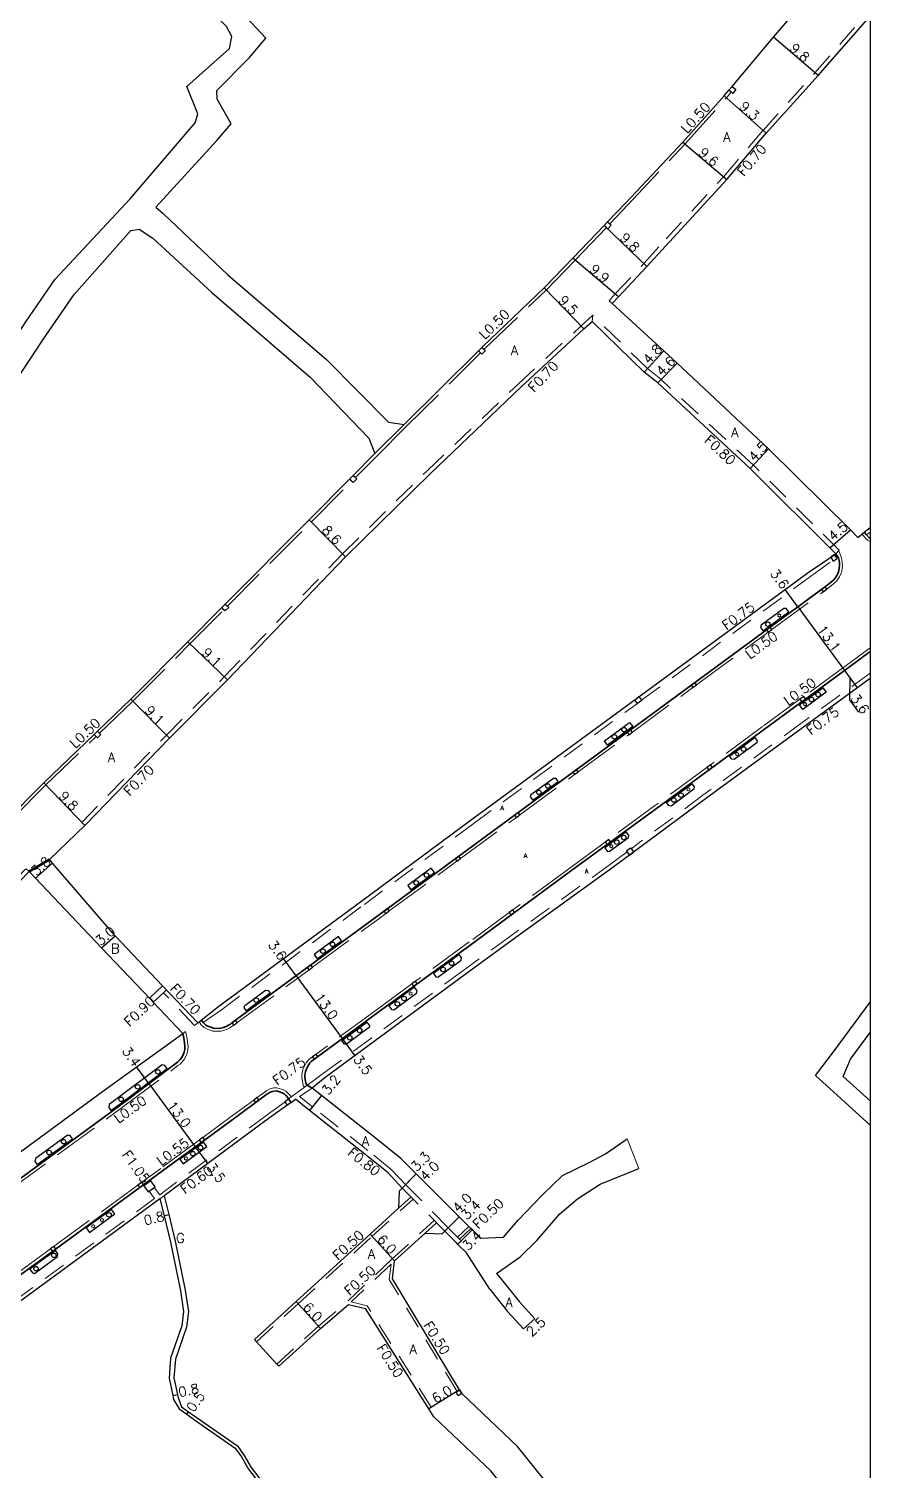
# Model space of a CAD drawing. Header units: metres. Extents: x -9600 to -8800, y -112200 to -111600.
# Drawn here: x -8939.5 to -8800, y -111975.7 to -111736.5 of the extents above; entities that cross this region are included whole.
import ezdxf

# ---------------------------------------------------------------- set-up
doc = ezdxf.new("R2010")
doc.units = ezdxf.units.M
doc.header["$LTSCALE"] = 2.5
doc.linetypes.add('22320', pattern=[2.5, 1.5, -1])
doc.linetypes.add('22330', pattern=[4, 3, -1])
doc.layers.get('0').update_dxf_attribs({"color": 150, "lineweight": 50})
for name, color, linetype, lineweight in [('2101000', 177, 'Continuous', 30), ('2101001', 1, 'Continuous', 30), ('2102000', 191, 'Continuous', 30), ('2102001', 191, 'Continuous', 9), ('2213000', 6, 'Continuous', 9), ('2232000', 4, '22320', 9), ('2233000', 62, '22330', 9), ('2239000', 3, 'Continuous', 15), ('9107000', 111, 'Continuous', 35), ('9201100', 215, 'Continuous', 30), ('9202200', 155, 'Continuous', 60), ('9203500', 155, 'Continuous', 30)]:
    doc.layers.add(name, color=color, linetype=linetype, lineweight=lineweight)
for name, color, linetype in [('2235000', 7, 'Continuous'), ('2236100', 96, 'Continuous'), ('2238000', 11, 'Continuous'), ('9201500', 222, 'Continuous'), ('9201600', 215, 'Continuous'), ('9202100', 82, 'Continuous'), ('999', 7, 'Continuous')]:
    doc.layers.add(name, color=color, linetype=linetype)
doc.styles.add('Dm_Anotation', font='txt.shx', dxfattribs={"bigfont": 'pscdm.shx'})

# ---------------------------------------------------------------- blocks, each defined once
blk = doc.blocks.new('223900')
blk.add_lwpolyline([(-0.22, -0.37), (-0.44, -0.3), (-0.47, -0.27), (-0.48, -0.24), (-0.44, 0.01), (-0.48, 0.23), (-0.47, 0.27), (-0.45, 0.29), (-0.21, 0.38), (-0.04, 0.53), (0, 0.54), (0.03, 0.53), (0.22, 0.37), (0.44, 0.3), (0.47, 0.27), (0.48, 0.24), (0.44, -0.01), (0.48, -0.23), (0.47, -0.27), (0.45, -0.29), (0.21, -0.38), (0.04, -0.53), (0, -0.54), (-0.03, -0.53)], close=True)
blk = doc.blocks.new('223800')
at = {"color": 0, "linetype": 'Continuous'}
blk.add_circle((0, 0), 0.75, dxfattribs=at)

msp = doc.modelspace()

# ---------------------------------------------------------------- linework, layer by layer
at = {"layer": '2101000'}
for points in [[(-8877.29, -111802.16), (-8864.96, -111789.93), (-8864.39, -111789.37), (-8864.24, -111789.22), (-8854.09, -111779.5), (-8849.3, -111774.55), (-8844.09, -111769.12), (-8843.54, -111768.54), (-8840.53, -111765.38), (-8831.09, -111755.29), (-8824.19, -111747.62), (-8823.42, -111746.7), (-8822.91, -111746.09), (-8816.05, -111737.87), (-8804.05, -111723.84), (-8803.53, -111723.23), (-8802.6, -111722.06), (-8800, -111718.77)], [(-8842.79, -111782.09), (-8841.76, -111780.96), (-8837.05, -111775.94), (-8833.29, -111771.85), (-8823.76, -111761.49), (-8817.24, -111753.81), (-8808.64, -111744.27), (-8800, -111734.41)], [(-8802.02, -111820.91), (-8803.25, -111819.68), (-8816.84, -111806.21), (-8832.02, -111791.99), (-8834.23, -111789.96), (-8842.79, -111782.09)], [(-8930.26, -111868.7), (-8916.22, -111854.22), (-8906.61, -111844.53), (-8886.99, -111824.12), (-8872.94, -111810.28), (-8857.92, -111795.99), (-8847.47, -111786.31), (-8846.1, -111785.05)], [(-8805.68, -111823.61), (-8819.9, -111809.5), (-8835.24, -111795.28), (-8837.48, -111793.49), (-8846.1, -111785.05)], [(-8937.06, -111861.64), (-8928.71, -111853.61), (-8928.14, -111853.06), (-8922.61, -111847.74), (-8913.19, -111838.24), (-8907.52, -111832.56), (-8906.96, -111831.99), (-8893.03, -111818), (-8886.29, -111811.2), (-8885.73, -111810.64), (-8882.13, -111807)], [(-8802.02, -111820.91), (-8800.97, -111820.02), (-8800, -111819.24)], [(-8911.52, -111901.45), (-8908.03, -111898.69), (-8884.31, -111881.22), (-8866.33, -111867.89), (-8810.13, -111826.63), (-8805.68, -111823.61)], [(-8800, -111844.32), (-8810.82, -111852.22), (-8827.3, -111864.29), (-8842.65, -111875.72), (-8859.39, -111887.77), (-8867.15, -111893.44), (-8890.21, -111910.44), (-8891.85, -111911.72), (-8892.52, -111912.31)], [(-8937.06, -111861.64), (-8943.58, -111868.22)], [(-8930.26, -111868.7), (-8936.1, -111874.38)], [(-8911.52, -111901.45), (-8917.34, -111895.33), (-8925.22, -111887.04), (-8935.6, -111874.95), (-8936.1, -111874.38)], [(-8939.49, -111876.37), (-8939.57, -111876.46), (-8948.95, -111886.15), (-8958.77, -111895.44), (-8966.37, -111902.62), (-8988.76, -111924.06), (-9007.57, -111942.18), (-9013.16, -111947.13), (-9033.68, -111966.1), (-9055.86, -111985.7), (-9057.6, -111987.29)], [(-8913.97, -111903.23), (-8918.89, -111898.05), (-8919.51, -111897.4), (-8927.48, -111889.01), (-8938.44, -111877.48), (-8939.49, -111876.37)], [(-9046.51, -112000.47), (-9042.16, -111997.19), (-9032.16, -111989.85), (-8993.37, -111961.43), (-8927.34, -111912.89), (-8913.97, -111903.23)], [(-8864.55, -111937.23), (-8865.91, -111935.89), (-8866.2, -111935.6), (-8866.55, -111935.25), (-8877.82, -111924.01), (-8881.82, -111920.77), (-8891.01, -111913.51), (-8892.52, -111912.31)], [(-8896.01, -111914.67), (-8899.61, -111917.25), (-8917.1, -111930.2)], [(-8896.01, -111914.67), (-8895.33, -111914.17)], [(-8877.6, -111928.89), (-8879.96, -111926.39), (-8883.82, -111923.27), (-8892.99, -111916.02), (-8895.33, -111914.17)], [(-8917.8, -111930.71), (-8949.86, -111954.22), (-8966.52, -111966.42), (-8977, -111974.15)], [(-8917.8, -111930.71), (-8917.11, -111933.5), (-8916.04, -111937.9), (-8914.39, -111945.97), (-8913.87, -111949.39), (-8914.18, -111951.78), (-8916.02, -111957.14), (-8916.27, -111960.46), (-8915.67, -111963.31), (-8915.53, -111963.97), (-8914.62, -111965.53), (-8913.35, -111966.43), (-8912.07, -111967.35), (-8905.3, -111972.06), (-8904.26, -111973.53), (-8903.1, -111975.57), (-8899.23, -111980.59)], [(-8917.1, -111930.2), (-8916.34, -111933.31), (-8915.26, -111937.72), (-8913.6, -111945.83), (-8913.06, -111949.37), (-8913.39, -111951.97), (-8915.23, -111957.3), (-8915.46, -111960.4), (-8914.88, -111963.14), (-8914.77, -111963.68), (-8914.22, -111965.19), (-8913.06, -111966.02)], [(-8878.09, -111929.39), (-8878.22, -111932.25)], [(-8877.6, -111928.89), (-8878.09, -111929.39)], [(-8895.21, -111947.74), (-8882.91, -111936.53), (-8878.22, -111932.25)], [(-8878.87, -111940.97), (-8873.82, -111936.36)], [(-8873.82, -111936.36), (-8870.98, -111936.48)], [(-8863.1, -111945.65), (-8866.94, -111939.65), (-8868.31, -111938.3), (-8868.6, -111938.01), (-8868.95, -111937.66), (-8870.56, -111936.05), (-8870.98, -111936.48)], [(-8867.72, -111963.01), (-8868.08, -111962.41), (-8879.23, -111943.94), (-8878.87, -111940.97)], [(-8861.95, -111943.05), (-8861.14, -111944.1), (-8858.22, -111947.75), (-8855.63, -111950.61)], [(-8863.1, -111945.65), (-8860.12, -111949.38), (-8857.49, -111952.28)], [(-8891.16, -111952.18), (-8886.54, -111948.24)], [(-8886.54, -111948.24), (-8883.71, -111948.9)], [(-8873.22, -111965.51), (-8883.71, -111948.9)], [(-8913.06, -111966.02), (-8911.78, -111966.94), (-8904.95, -111971.7), (-8903.84, -111973.26), (-8902.68, -111975.29), (-8898.85, -111980.27)]]:
    msp.add_lwpolyline(points, dxfattribs=at)
at = {"layer": '2101001', "flags": 128}
msp.add_lwpolyline([(-8891.16, -111952.18), (-8895.21, -111947.74)], dxfattribs=at)
at = {"layer": '2101001'}
msp.add_lwpolyline([(-8855.63, -111950.61), (-8857.49, -111952.28)], dxfattribs=at)
at = {"layer": '2102000'}
for points in [[(-8918.49, -111766.12), (-8908.34, -111755.01), (-8905.96, -111752.26), (-8908.27, -111748.18), (-8908.35, -111746.75), (-8902.91, -111741.24), (-8900.22, -111738.06), (-8903.36, -111734.69), (-8907.25, -111730.85), (-8909.87, -111727.1), (-8920.65, -111715.84), (-8920.54, -111712.96)], [(-8922.73, -111764.7), (-8911.93, -111752.09), (-8911.52, -111750.62), (-8913.33, -111746.09), (-8906.27, -111739.78), (-8905.87, -111737.8), (-8906.73, -111736.1), (-8923.87, -111718.94), (-8925.4, -111717.63)], [(-8976.9, -111826.36), (-8975.1, -111826.27), (-8959.76, -111809.76), (-8949.82, -111798.43), (-8944.45, -111791.86), (-8940.03, -111785.15), (-8935.15, -111778.07), (-8922.73, -111764.7)], [(-8918.49, -111766.12), (-8917.21, -111767.19), (-8906.51, -111777.31), (-8890.14, -111791.39), (-8879.88, -111801.78), (-8877.29, -111802.16)], [(-8973.43, -111831.84), (-8972.49, -111829.55), (-8956.78, -111812.43), (-8946.77, -111801.01), (-8941.23, -111794.24), (-8936.72, -111787.4), (-8932.02, -111780.58), (-8922.6, -111769.97), (-8921.23, -111769.78), (-8918.97, -111771.27), (-8909.19, -111780.29), (-8892.86, -111794.32), (-8883.12, -111804.46), (-8882.13, -111807)], [(-8809.08, -111910.22), (-8805.89, -111906.04), (-8800, -111898.05)], [(-8804.45, -111910.37), (-8803.26, -111907.53), (-8800, -111903.1)], [(-8800, -111918.48), (-8809.08, -111910.22)], [(-8800, -111914.43), (-8804.45, -111910.37)], [(-8864.55, -111937.23), (-8860.81, -111937.05), (-8858.4, -111934.23), (-8854.46, -111930.14), (-8851.03, -111926.79), (-8846.61, -111924.63), (-8843.9, -111923.23), (-8840.28, -111920.74)], [(-8861.95, -111943.05), (-8858.06, -111940.31), (-8855.29, -111937.62), (-8851.45, -111933.19), (-8848.54, -111930.7), (-8844.75, -111928.26), (-8838.34, -111925.67)], [(-8902.11, -111954.04), (-8895.21, -111947.74)], [(-8898.07, -111958.47), (-8891.16, -111952.18)], [(-8848.78, -111983.91), (-8858.5, -111971.78), (-8867.72, -111963.01)], [(-8872.35, -111966.88), (-8873.22, -111965.51)], [(-8853.46, -111987.67), (-8862.92, -111975.85), (-8872.35, -111966.88)]]:
    msp.add_lwpolyline(points, dxfattribs=at)
at = {"layer": '2102001'}
for points in [[(-8840.28, -111920.74), (-8838.34, -111925.67)], [(-8902.11, -111954.04), (-8901.78, -111954.41), (-8898.41, -111958.1), (-8898.07, -111958.47)]]:
    msp.add_lwpolyline(points, dxfattribs=at)
at = {"layer": '2213000'}
for points in [[(-8800.59, -111820.5), (-8800.14, -111820.98), (-8800, -111821.05)], [(-8910.61, -111901.44), (-8910.15, -111901.86), (-8909.82, -111902.03), (-8909.36, -111902.22), (-8908.93, -111902.35), (-8908.3, -111902.4), (-8907.71, -111902.35), (-8907.26, -111902.23), (-8906.82, -111902.06), (-8906.44, -111901.88), (-8906.11, -111901.67), (-8905.88, -111901.5), (-8881.8, -111883.81), (-8807.43, -111829.06), (-8806.68, -111828.49), (-8806.34, -111828.22), (-8805.99, -111827.88), (-8805.68, -111827.52), (-8805.5, -111827.24), (-8805.31, -111826.81), (-8805.18, -111826.39), (-8805.12, -111825.99), (-8805.08, -111825.55), (-8805.1, -111825.09), (-8805.16, -111824.72), (-8805.25, -111824.31), (-8805.34, -111824.11)], [(-8800, -111839.84), (-8803.66, -111842.55), (-8817.54, -111852.71), (-8835.45, -111865.88), (-8849.68, -111876.32), (-8866.18, -111888.45), (-8881.64, -111899.76), (-8892.69, -111907.87), (-8892.92, -111908.13), (-8893.12, -111908.4), (-8893.27, -111908.66), (-8893.43, -111908.98), (-8893.55, -111909.26), (-8893.65, -111909.57), (-8893.71, -111909.88), (-8893.74, -111910.23), (-8893.75, -111910.53), (-8893.71, -111910.86), (-8893.66, -111911.13), (-8893.58, -111911.49), (-8893.35, -111911.83)], [(-9030.74, -111993.17), (-8991.5, -111964.4), (-8924.29, -111915.06), (-8915.11, -111908.17), (-8914.8, -111907.93), (-8914.47, -111907.61), (-8914.19, -111907.27), (-8913.94, -111906.76), (-8913.79, -111906.34), (-8913.67, -111905.89), (-8913.65, -111905.36), (-8913.72, -111904.83), (-8913.78, -111904.35), (-8913.9, -111903.73), (-8913.97, -111903.23)], [(-8896.44, -111914.07), (-8896.77, -111913.67), (-8896.98, -111913.48), (-8897.19, -111913.27), (-8897.53, -111913.09), (-8897.82, -111912.97), (-8898.13, -111912.86), (-8898.48, -111912.78), (-8898.82, -111912.79), (-8899.17, -111912.86), (-8899.47, -111912.97), (-8899.76, -111913.15), (-8900.27, -111913.5), (-8905.89, -111917.63), (-8917.35, -111926.05), (-8934.33, -111938.47), (-8944.16, -111945.7), (-8952.28, -111951.66), (-8961.19, -111958.19), (-8975.51, -111968.76), (-8990.59, -111979.84)]]:
    msp.add_lwpolyline(points, dxfattribs=at)
at = {"layer": '2232000'}
for points in [[(-8843.31, -111781.62), (-8842.28, -111780.49), (-8837.56, -111775.46), (-8833.81, -111771.38), (-8824.29, -111761.02), (-8817.77, -111753.35), (-8809.16, -111743.81), (-8800, -111733.35)], [(-8842.79, -111782.09), (-8843.31, -111781.62)], [(-8930.26, -111868.7), (-8930.76, -111868.21), (-8916.72, -111853.73), (-8907.11, -111844.04), (-8887.49, -111823.63), (-8873.43, -111809.78), (-8858.4, -111795.48), (-8847.94, -111785.8), (-8846.01, -111784.01)], [(-8846.1, -111785.05), (-8846.01, -111784.01)], [(-8805.12, -111823.04), (-8819.35, -111808.93), (-8834.72, -111794.67), (-8836.95, -111792.89), (-8846.01, -111784.01)], [(-8800.59, -111820.5), (-8800, -111820.03)], [(-8805.12, -111823.04), (-8805.68, -111823.61)], [(-8837.9, -111847.94), (-8809.69, -111827.23), (-8806.19, -111824.72)], [(-8805.55, -111824.26), (-8805.34, -111824.11)], [(-8800, -111843.42), (-8811.25, -111851.64), (-8827.73, -111863.71), (-8839.65, -111872.58)], [(-8910.94, -111900.99), (-8910.61, -111901.44), (-8907.6, -111899.29), (-8883.87, -111881.82), (-8865.89, -111868.48), (-8838.6, -111848.45)], [(-8840.31, -111873.08), (-8843.08, -111875.14), (-8859.81, -111887.18), (-8867.58, -111892.85), (-8890.64, -111909.85), (-8892.43, -111911.13), (-8893.35, -111911.83), (-8893.8, -111912.16), (-8895.84, -111913.67), (-8896.44, -111914.07)], [(-8939.49, -111876.37), (-8939.99, -111875.89), (-8940.07, -111875.97), (-8949.44, -111885.65), (-8959.25, -111894.93), (-8966.85, -111902.11), (-8989.24, -111923.55), (-9008.05, -111941.67), (-9013.63, -111946.62), (-9034.15, -111965.58), (-9056.33, -111985.18), (-9058.08, -111986.78)], [(-8919.51, -111897.4), (-8917.34, -111895.33)], [(-8918.89, -111898.05), (-8917.22, -111896.47), (-8916.72, -111895.99)], [(-8911.52, -111901.45), (-8912.03, -111901.93), (-8917.22, -111896.47)], [(-8894.65, -111913.69), (-8892.52, -111912.31)], [(-8877, -111928.35), (-8879.42, -111925.8), (-8883.32, -111922.65), (-8892.49, -111915.4), (-8894.65, -111913.69)], [(-8897.03, -111914.61), (-8899.99, -111916.73), (-8917.81, -111930), (-8918.75, -111928.79)], [(-8919.57, -111929.4), (-8918.67, -111930.63), (-8950.24, -111953.7), (-8966.9, -111965.9), (-8981.62, -111976.76), (-8991.21, -111983.9), (-9005.79, -111994.51), (-9017.78, -112003.28)], [(-8917.8, -111930.71), (-8917.1, -111930.2)], [(-8878.22, -111932.25), (-8876.15, -111930.36)], [(-8901.78, -111954.41), (-8894.87, -111948.11), (-8882.58, -111936.9), (-8875.8, -111930.72)], [(-8879.34, -111940.72), (-8872.29, -111934.29)], [(-8873.82, -111936.36), (-8871.94, -111934.65)], [(-8867.8, -111937.68), (-8868.03, -111937.44), (-8868.39, -111937.09), (-8869.99, -111935.49)], [(-8868.43, -111937.04), (-8866.55, -111935.25)], [(-8867.8, -111937.68), (-8868.38, -111938.23)], [(-8868.08, -111937.4), (-8866.2, -111935.6)], [(-8879.34, -111940.72), (-8886.88, -111947.88)], [(-8879.44, -111941.51), (-8886.07, -111947.8)], [(-8868.51, -111962.67), (-8879.75, -111944.05), (-8879.44, -111941.51)], [(-8898.41, -111958.1), (-8891.49, -111951.8), (-8886.88, -111947.88)], [(-8886.07, -111947.8), (-8883.42, -111948.44)], [(-8872.79, -111965.25), (-8883.42, -111948.44)], [(-8901.78, -111954.41), (-8902.11, -111954.04)], [(-8898.41, -111958.1), (-8898.07, -111958.47)], [(-8872.79, -111965.25), (-8873.22, -111965.51)]]:
    msp.add_lwpolyline(points, dxfattribs=at)
at = {"layer": '2232000', "flags": 128}
for points in [[(-8877.6, -111928.89), (-8870.56, -111936.05)], [(-8877, -111928.35), (-8869.99, -111935.49)]]:
    msp.add_lwpolyline(points, dxfattribs=at)
at = {"layer": '2233000'}
for points in [[(-8843.17, -111768.88), (-8840.17, -111765.73), (-8830.73, -111755.63), (-8823.81, -111747.95), (-8823.03, -111747.02)], [(-8864.04, -111789.73), (-8863.9, -111789.58), (-8853.74, -111779.86), (-8848.94, -111774.9), (-8843.73, -111769.46)], [(-8876.94, -111802.52), (-8864.61, -111790.29)], [(-8877.29, -111802.16), (-8882.13, -111807)], [(-8876.94, -111802.52), (-8881.77, -111807.36)], [(-8885.37, -111810.99), (-8881.77, -111807.36)], [(-8906.61, -111832.34), (-8892.67, -111818.35), (-8885.94, -111811.56)], [(-8801.4, -111820.38), (-8800.43, -111821.39), (-8800, -111821.6)], [(-8807.19, -111829.48), (-8806.39, -111828.87), (-8806.02, -111828.58), (-8805.63, -111828.22), (-8805.29, -111827.8), (-8805.08, -111827.47), (-8804.85, -111826.98), (-8804.71, -111826.49), (-8804.64, -111826.05), (-8804.6, -111825.55), (-8804.62, -111825.05), (-8804.68, -111824.62), (-8804.79, -111824.17), (-8805.2, -111823.13)], [(-8816.31, -111836.2), (-8807.78, -111829.92)], [(-8927.79, -111853.42), (-8922.26, -111848.1), (-8912.83, -111838.59), (-8907.17, -111832.91)], [(-8828.8, -111845.39), (-8816.9, -111836.63)], [(-8800, -111839.22), (-8803.96, -111842.15), (-8811.02, -111847.32)], [(-8839.43, -111853.22), (-8829.39, -111845.83)], [(-8811.65, -111847.78), (-8817.84, -111852.31), (-8826.46, -111858.65)], [(-8936.71, -111862), (-8928.37, -111853.97)], [(-8848.42, -111859.83), (-8840.02, -111853.65)], [(-8858.09, -111866.96), (-8849.01, -111860.27)], [(-8827.06, -111859.08), (-8835.74, -111865.47), (-8843.33, -111871.04)], [(-8936.71, -111862), (-8943.24, -111868.58)], [(-8867.95, -111874.22), (-8858.67, -111867.38)], [(-8843.93, -111871.49), (-8849.97, -111875.92), (-8859.26, -111882.74)], [(-8879.76, -111882.9), (-8868.54, -111874.65)], [(-8892.48, -111892.25), (-8881.51, -111884.2), (-8880.34, -111883.34)], [(-8859.85, -111883.18), (-8866.48, -111888.05), (-8875.4, -111894.58)], [(-8904.97, -111901.43), (-8893.06, -111892.68)], [(-8876, -111895.01), (-8881.94, -111899.36), (-8891.9, -111906.67)], [(-8911.31, -111901.28), (-8910.93, -111901.8), (-8910.43, -111902.26), (-8910.03, -111902.47), (-8909.52, -111902.68), (-8909.02, -111902.83), (-8908.3, -111902.88), (-8907.63, -111902.83), (-8907.11, -111902.69), (-8906.63, -111902.51), (-8906.21, -111902.31), (-8905.84, -111902.07), (-8905.56, -111901.87)], [(-9030.44, -111993.59), (-8991.19, -111964.82), (-8923.98, -111915.48), (-8914.8, -111908.58), (-8914.46, -111908.33), (-8914.08, -111907.97), (-8913.75, -111907.55), (-8913.46, -111906.96), (-8913.29, -111906.49), (-8913.15, -111905.96), (-8913.13, -111905.34), (-8913.21, -111904.72), (-8913.28, -111904.2), (-8913.41, -111903.54), (-8913.55, -111902.9), (-8913.97, -111903.23)], [(-8892.51, -111907.12), (-8893.03, -111907.5), (-8893.31, -111907.82), (-8893.53, -111908.12), (-8893.71, -111908.42), (-8893.89, -111908.77), (-8894.02, -111909.09), (-8894.13, -111909.45), (-8894.21, -111909.81), (-8894.25, -111910.2), (-8894.25, -111910.55), (-8894.2, -111910.93), (-8894.15, -111911.23), (-8894.11, -111911.49), (-8894.03, -111911.81), (-8893.8, -111912.16)], [(-8895.99, -111913.77), (-8896.44, -111913.27), (-8896.69, -111913.04), (-8896.93, -111912.81), (-8897.3, -111912.62), (-8897.64, -111912.47), (-8897.99, -111912.36), (-8898.42, -111912.25), (-8898.88, -111912.26), (-8899.32, -111912.36), (-8899.69, -111912.49), (-8900.05, -111912.71), (-8900.57, -111913.07), (-8901.69, -111913.89)], [(-8902.23, -111914.29), (-8906.2, -111917.2), (-8910.66, -111920.48)], [(-8911.27, -111920.93), (-8917.66, -111925.63), (-8920.8, -111927.92)], [(-8921.45, -111928.4), (-8934.64, -111938.04), (-8935.36, -111938.57)], [(-8935.92, -111938.99), (-8945.27, -111945.86)]]:
    msp.add_lwpolyline(points, dxfattribs=at)
at = {"layer": '2235000'}
for points in [[(-8822.8, -111747.21), (-8823.03, -111747.02), (-8823.42, -111746.7), (-8822.91, -111746.09), (-8822.29, -111746.6)], [(-8844.09, -111769.12), (-8843.54, -111768.54), (-8843.17, -111768.88), (-8842.96, -111769.09), (-8843.51, -111769.67), (-8843.73, -111769.46)], [(-8864.96, -111789.93), (-8864.39, -111789.37), (-8864.04, -111789.73), (-8863.83, -111789.94), (-8864.4, -111790.5), (-8864.61, -111790.29)], [(-8886.29, -111811.2), (-8885.73, -111810.64), (-8885.37, -111810.99), (-8885.16, -111811.2), (-8885.72, -111811.77), (-8885.94, -111811.56)], [(-8806.54, -111824.19), (-8806.11, -111824.85), (-8805.45, -111824.4), (-8805.89, -111823.75)], [(-8808.06, -111829.53), (-8807.78, -111829.92), (-8807.19, -111829.48), (-8807.48, -111829.09)], [(-8907.52, -111832.56), (-8906.96, -111831.99), (-8906.61, -111832.34), (-8906.39, -111832.55), (-8906.96, -111833.12), (-8907.17, -111832.91)], [(-8817.19, -111836.24), (-8816.9, -111836.63), (-8816.31, -111836.2), (-8816.6, -111835.81)], [(-8829.68, -111845.44), (-8829.39, -111845.83), (-8828.8, -111845.39), (-8829.09, -111845)], [(-8838.34, -111847.34), (-8837.87, -111847.99), (-8838.56, -111848.5), (-8839.03, -111847.85)], [(-8810.72, -111847.72), (-8811.02, -111847.32), (-8811.65, -111847.78), (-8811.35, -111848.18)], [(-8928.71, -111853.61), (-8928.14, -111853.06), (-8927.79, -111853.42), (-8927.58, -111853.63), (-8928.16, -111854.19), (-8928.37, -111853.97)], [(-8840.3, -111853.26), (-8840.02, -111853.65), (-8839.43, -111853.22), (-8839.72, -111852.83)], [(-8826.16, -111859.05), (-8826.46, -111858.65), (-8827.06, -111859.08), (-8826.76, -111859.49)], [(-8849.29, -111859.88), (-8849.01, -111860.27), (-8848.42, -111859.83), (-8848.71, -111859.45)], [(-8858.97, -111867), (-8858.68, -111867.39), (-8858.09, -111866.96), (-8858.38, -111866.57)], [(-8843.04, -111871.45), (-8843.33, -111871.04), (-8843.93, -111871.49), (-8843.64, -111871.89)], [(-8839.76, -111872.43), (-8839.22, -111873.17), (-8839.88, -111873.66), (-8840.43, -111872.92)], [(-8868.83, -111874.26), (-8868.54, -111874.65), (-8867.95, -111874.22), (-8868.24, -111873.83)], [(-8880.63, -111882.95), (-8880.34, -111883.34), (-8879.76, -111882.9), (-8880.04, -111882.52)], [(-8858.96, -111883.15), (-8859.26, -111882.74), (-8859.85, -111883.18), (-8859.55, -111883.58)], [(-8893.35, -111892.29), (-8893.06, -111892.68), (-8892.48, -111892.25), (-8892.76, -111891.86)], [(-8875.1, -111894.98), (-8875.4, -111894.58), (-8876, -111895.01), (-8875.7, -111895.42)], [(-8905.84, -111901.48), (-8905.56, -111901.87), (-8904.97, -111901.43), (-8905.26, -111901.04)], [(-8891.6, -111907.07), (-8891.9, -111906.67), (-8892.51, -111907.12), (-8892.21, -111907.53)], [(-8901.38, -111914.31), (-8901.69, -111913.89), (-8902.23, -111914.29), (-8901.92, -111914.71)], [(-8896.44, -111914.07), (-8896.01, -111914.67), (-8896.66, -111915.14), (-8897.09, -111914.53)], [(-8910.35, -111920.9), (-8910.66, -111920.48), (-8911.27, -111920.93), (-8910.96, -111921.35)], [(-8920.49, -111928.35), (-8920.8, -111927.92), (-8921.45, -111928.4), (-8921.15, -111928.83)], [(-8918.59, -111928.68), (-8919.31, -111927.7), (-8920.45, -111928.54), (-8919.74, -111929.52)], [(-8935.04, -111938.99), (-8935.36, -111938.57), (-8935.92, -111938.99), (-8935.61, -111939.41)], [(-8868.32, -111963.37), (-8868.68, -111962.77), (-8868.51, -111962.67), (-8868.08, -111962.41), (-8867.72, -111963.01)]]:
    msp.add_lwpolyline(points, close=True, dxfattribs=at)
at = {"layer": '2236100'}
for points in [[(-8818.16, -111835.84), (-8817.75, -111836.4), (-8813.51, -111833.27), (-8813.91, -111832.72), (-8814.29, -111832.69), (-8818.08, -111835.47)], [(-8807.84, -111845.85), (-8807.29, -111846.61), (-8811.19, -111849.46), (-8811.74, -111848.71)], [(-8839.37, -111852.31), (-8843.55, -111855.39), (-8844.07, -111854.68), (-8839.89, -111851.61)], [(-8819.13, -111854.13), (-8818.73, -111854.67), (-8818.78, -111855.03), (-8822.54, -111857.79), (-8822.92, -111857.74), (-8823.32, -111857.2)], [(-8852.53, -111860.91), (-8856.28, -111863.64), (-8856.36, -111863.96), (-8855.95, -111864.52), (-8851.72, -111861.4), (-8852.07, -111860.93)], [(-8829.19, -111862.3), (-8829.22, -111862.71), (-8832.98, -111865.49), (-8833.38, -111865.4), (-8833.76, -111864.88), (-8829.56, -111861.79)], [(-8844.02, -111872.41), (-8843.59, -111872.98), (-8843.27, -111873.02), (-8840.1, -111870.69), (-8840.04, -111870.38), (-8840.47, -111869.8)], [(-8872.78, -111875.82), (-8876.69, -111878.7), (-8876.17, -111879.41), (-8872.26, -111876.53)], [(-8888.18, -111887.15), (-8892.23, -111890.12), (-8891.71, -111890.83), (-8887.66, -111887.85)], [(-8872.44, -111893.28), (-8872.05, -111893.82), (-8871.69, -111893.88), (-8867.81, -111891.05), (-8867.76, -111890.69), (-8868.16, -111890.14)], [(-8903.8, -111899.01), (-8903.73, -111898.58), (-8900.28, -111896.04), (-8899.83, -111896.11), (-8899.5, -111896.56), (-8903.46, -111899.47)], [(-8879.82, -111898.67), (-8879.38, -111899.28), (-8878.98, -111899.31), (-8875.22, -111896.56), (-8875.13, -111896.17), (-8875.58, -111895.57)], [(-8883.06, -111902.2), (-8886.93, -111905.05), (-8887.19, -111905.01), (-8887.64, -111904.41), (-8883.48, -111901.35), (-8883.02, -111901.97)], [(-8926.22, -111915.04), (-8926.28, -111915.52), (-8925.91, -111916.03), (-8924.4, -111914.92), (-8916.57, -111909.05), (-8916.96, -111908.53), (-8917.4, -111908.45)], [(-8938.42, -111924.01), (-8938.53, -111924.47), (-8938.14, -111925.01), (-8932.3, -111920.72), (-8932.7, -111920.19), (-8933.17, -111920.15)], [(-8914.47, -111924.15), (-8913.92, -111924.9), (-8909.99, -111922.01), (-8910.54, -111921.26)], [(-8930, -111935.52), (-8929.45, -111936.27), (-8925.25, -111933.2), (-8925.8, -111932.45)], [(-8939.34, -111942.37), (-8938.91, -111942.95), (-8938.57, -111943.05), (-8934.79, -111940.24), (-8934.71, -111939.81), (-8935.11, -111939.26)]]:
    msp.add_lwpolyline(points, close=True, dxfattribs=at)
at = {"layer": '9107000'}
for points in [[(-8800.97, -111820.02), (-8800.59, -111820.5), (-8800.14, -111820.98), (-8800, -111821.05)], [(-8910.94, -111900.99), (-8910.61, -111901.44), (-8910.15, -111901.86), (-8909.82, -111902.03), (-8909.36, -111902.22), (-8908.93, -111902.35), (-8908.3, -111902.4), (-8907.71, -111902.35), (-8907.26, -111902.23), (-8906.82, -111902.06), (-8906.44, -111901.88), (-8906.11, -111901.67), (-8905.88, -111901.5), (-8881.8, -111883.81), (-8807.43, -111829.06), (-8806.68, -111828.49), (-8806.34, -111828.22), (-8805.99, -111827.88), (-8805.68, -111827.52), (-8805.5, -111827.24), (-8805.31, -111826.81), (-8805.18, -111826.39), (-8805.12, -111825.99), (-8805.08, -111825.55), (-8805.1, -111825.09), (-8805.16, -111824.72), (-8805.25, -111824.31), (-8805.34, -111824.11), (-8805.68, -111823.61)], [(-8892.52, -111912.31), (-8893.35, -111911.83), (-8893.58, -111911.49), (-8893.66, -111911.13), (-8893.71, -111910.86), (-8893.75, -111910.53), (-8893.74, -111910.23), (-8893.71, -111909.88), (-8893.65, -111909.57), (-8893.55, -111909.26), (-8893.43, -111908.98), (-8893.27, -111908.66), (-8893.12, -111908.4), (-8892.92, -111908.13), (-8892.69, -111907.87), (-8881.64, -111899.76), (-8866.18, -111888.45), (-8849.68, -111876.32), (-8835.45, -111865.88), (-8817.54, -111852.71), (-8803.66, -111842.55), (-8800, -111839.84)], [(-9030.74, -111993.17), (-8991.5, -111964.4), (-8924.29, -111915.06), (-8915.11, -111908.17), (-8914.8, -111907.93), (-8914.47, -111907.61), (-8914.19, -111907.27), (-8913.94, -111906.76), (-8913.79, -111906.34), (-8913.67, -111905.89), (-8913.65, -111905.36), (-8913.72, -111904.83), (-8913.78, -111904.35), (-8913.9, -111903.73), (-8913.97, -111903.23)], [(-8990.59, -111979.84), (-8975.51, -111968.76), (-8961.19, -111958.19), (-8952.28, -111951.66), (-8944.16, -111945.7), (-8934.33, -111938.47), (-8917.35, -111926.05), (-8905.89, -111917.63), (-8900.27, -111913.5), (-8899.76, -111913.15), (-8899.47, -111912.97), (-8899.17, -111912.86), (-8898.82, -111912.79), (-8898.48, -111912.78), (-8898.13, -111912.86), (-8897.82, -111912.97), (-8897.53, -111913.09), (-8897.19, -111913.27), (-8896.98, -111913.48), (-8896.77, -111913.67), (-8896.44, -111914.07), (-8896.01, -111914.67)]]:
    msp.add_lwpolyline(points, dxfattribs=at)
at = {"layer": '9201100'}
for points in [[(-8808.64, -111744.27), (-8816.05, -111737.87)], [(-8824.19, -111747.62), (-8817.24, -111753.81)], [(-8831.09, -111755.29), (-8823.76, -111761.49)], [(-8837.05, -111775.94), (-8844.09, -111769.12)], [(-8841.76, -111780.96), (-8849.3, -111774.55)], [(-8847.47, -111786.31), (-8854.09, -111779.5)], [(-8834.23, -111789.96), (-8837.48, -111793.49)], [(-8832.02, -111791.99), (-8835.24, -111795.28)], [(-8819.9, -111809.5), (-8816.84, -111806.21)], [(-8886.99, -111824.12), (-8893.03, -111818)], [(-8806.66, -111822.62), (-8803.25, -111819.68)], [(-8913.19, -111838.24), (-8906.61, -111844.53)], [(-8916.22, -111854.22), (-8922.61, -111847.74)], [(-8937.06, -111861.64), (-8930.26, -111868.7)], [(-8935.6, -111874.95), (-8938.44, -111877.48)], [(-8927.48, -111889.01), (-8925.22, -111887.04)], [(-8891.01, -111913.51), (-8892.99, -111916.02)], [(-8877.6, -111928.89), (-8875.27, -111926.55)], [(-8917.11, -111933.5), (-8916.34, -111933.31)], [(-8870.56, -111936.05), (-8868.16, -111933.65)], [(-8878.87, -111940.97), (-8882.91, -111936.53)], [(-8891.16, -111952.18), (-8895.21, -111947.74)], [(-8857.49, -111952.28), (-8855.63, -111950.61)], [(-8915.67, -111963.31), (-8914.88, -111963.14)], [(-8868.08, -111962.41), (-8873.22, -111965.51)], [(-8913.35, -111966.43), (-8913.06, -111966.02)]]:
    msp.add_lwpolyline(points, dxfattribs=at)
at = {"layer": '9201100', "flags": 128}
for points in [[(-8811.98, -111832.41), (-8814.09, -111829.54)], [(-8811.98, -111832.41), (-8804.24, -111842.98)], [(-8804.24, -111842.98), (-8802.13, -111845.87)], [(-8895.21, -111893.66), (-8897.32, -111890.8)], [(-8895.21, -111893.66), (-8887.54, -111904.1)], [(-8887.54, -111904.1), (-8885.46, -111906.93)], [(-8919.65, -111911.57), (-8921.66, -111908.79)], [(-8919.65, -111911.57), (-8911.93, -111922.07)], [(-8911.93, -111922.07), (-8909.87, -111924.85)], [(-8878.09, -111929.39), (-8875.27, -111926.55)], [(-8870.98, -111936.48), (-8868.16, -111933.65)], [(-8868.38, -111938.23), (-8865.99, -111935.81)]]:
    msp.add_lwpolyline(points, dxfattribs=at)
at = {"layer": '9201600', "flags": 128}
msp.add_lwpolyline([(-8803.37, -111844.17), (-8803.43, -111847.86), (-8801.92, -111849.92)], dxfattribs=at)
at = {"layer": '9202200'}
msp.add_lwpolyline([(-8936.1, -111874.38), (-8939.49, -111876.37)], dxfattribs=at)
at = {"layer": '999'}
msp.add_lwpolyline([(-9600, -111600), (-8800, -111600), (-8800, -112200), (-9600, -112200)], close=True, dxfattribs=at)

# ---------------------------------------------------------------- block references
at = {"layer": '2238000', "xscale": 0.5, "yscale": 0.5, "zscale": 0.5}
for p in [(-8816.98, -111835.3, 11.17), (-8808.63, -111846.98, 11.31), (-8809.73, -111847.81, 11.31), (-8842.42, -111854.01, 11.36), (-8840.82, -111852.83, 11.34), (-8820.99, -111856.04, 11.43), (-8854.94, -111863.21, 11.4), (-8853.46, -111862.16, 11.38), (-8831.36, -111863.69, 11.53), (-8832.56, -111864.5, 11.49), (-8840.86, -111870.71, 11.51), (-8842.01, -111871.49, 11.52), (-8875.3, -111878.23, 11.61), (-8873.58, -111876.96, 11.59), (-8890.74, -111889.57, 11.7), (-8889.16, -111888.44, 11.7), (-8870.83, -111892.61, 11.77), (-8869.41, -111891.61, 11.72), (-8877.3, -111897.44, 11.76), (-8901.81, -111897.71, 11.77), (-8878.43, -111898.31, 11.78), (-8886.29, -111903.95, 11.77), (-8884.66, -111902.76, 11.8), (-8918.13, -111909.62, 11.83), (-8924.22, -111914.18, 11.94), (-8921.48, -111912.09, 11.93), (-8933.77, -111921.19, 11.98), (-8936.17, -111922.99, 11.9), (-8912.33, -111923.18, 11.9), (-8911.05, -111922.18, 11.89), (-8926.25, -111933.35, 11.94), (-8935.39, -111940.05, 11.98), (-8938.35, -111942.27, 12)]:
    msp.add_blockref('223800', p, dxfattribs=at)
at = {"layer": '2239000', "xscale": 0.5, "yscale": 0.5, "zscale": 0.5}
for p in [(-8815.07, -111833.87, 11.16), (-8810.8, -111848.59, 11.4), (-8822.07, -111856.85, 11.43), (-8830.14, -111862.72, 11.46), (-8842.94, -111872.16, 11.55), (-8876.21, -111896.62, 11.75), (-8913.48, -111923.98, 11.88), (-8928.85, -111935.25, 11.88), (-8927.41, -111934.21, 11.94)]:
    msp.add_blockref('223900', p, dxfattribs=at)

# ---------------------------------------------------------------- texts
at = {"layer": '9201500', "style": 'Dm_Anotation'}
for s, rotation, p in [('9.8', 319.1654, (-8813.49, -111739.95)), ('9.3', 318.3134, (-8821.84, -111749.58)), ('9.6', 319.7818, (-8828.59, -111757.28)), ('9.8', 315.8972, (-8841.65, -111771.34)), ('9.9', 319.6174, (-8846.69, -111776.64)), ('9.5', 314.2011, (-8851.82, -111781.69)), ('4.8', 47.4095, (-8836.66, -111792.28)), ('4.6', 45.5915, (-8834.53, -111794.27)), ('4.5', 47.0432, (-8819.19, -111808.45)), ('8.6', 314.5826, (-8891.06, -111819.85)), ('4.5', 40.7651, (-8806.12, -111821.61)), ('3.6', 306.2805, (-8816.67, -111826.89)), ('13.1', 306.2075, (-8808.88, -111836.22)), ('9.1', 316.321, (-8910.98, -111840.21)), ('3.6', 306.1502, (-8803.34, -111847.64)), ('9.1', 314.6133, (-8920.46, -111849.77)), ('9.8', 313.946, (-8934.7, -111863.95)), ('3.8', 41.5809, (-8938.29, -111877.2)), ('3.0', 41.0798, (-8927.61, -111888.76)), ('3.6', 306.3669, (-8899.94, -111888.53)), ('13.0', 306.2907, (-8892.25, -111897.27)), ('3.4', 305.8679, (-8924.15, -111906.15)), ('3.5', 306.3901, (-8885.78, -111907.55)), ('3.2', 51.6103, (-8889.85, -111913.6)), ('13.0', 306.3284, (-8916.67, -111915.21)), ('3.3', 45.0699, (-8875.2, -111926.26)), ('3.5', 306.5125, (-8910.14, -111925.45)), ('4.0', 45.0699, (-8873.72, -111927.83)), ('4.0', 45.0699, (-8868.3, -111933.1)), ('0.8', 13.8444, (-8920.24, -111935.09)), ('3.4', 45.0699, (-8866.86, -111934.28)), ('6.0', 312.3597, (-8881.9, -111937.5)), ('3.4', 45.4277, (-8866.67, -111939.38)), ('6.0', 312.3593, (-8894.19, -111948.71)), ('2.5', 43.5718, (-8856.14, -111953.68)), ('0.8', 11.9043, (-8914.54, -111963.59)), ('0.5', 54.4995, (-8912.2, -111966.22)), ('6.0', 31.131, (-8872.07, -111964.7))]:
    msp.add_text(s, height=1.6, rotation=rotation, dxfattribs=at).set_placement(p)
at = {"layer": '9202100', "style": 'Dm_Anotation'}
for s, height, p in [('A', 1.6, (-8824.37, -111755.24)), ('A', 1.6, (-8859.58, -111790.65)), ('A', 1.6, (-8823.08, -111804.28)), ('A', 1.6, (-8926.46, -111858.19)), ('A', 0.75, (-8861.32, -111866.19, 11.5)), ('A', 0.75, (-8857.45, -111874.11, 11.45)), ('A', 0.75, (-8847.32, -111876.69, 11.55)), ('B', 1.6, (-8925.92, -111889.94)), ('A', 1.6, (-8884.32, -111921.91)), ('G', 1.6, (-8915.11, -111938)), ('A', 1.6, (-8883.3, -111940.64)), ('A', 1.6, (-8860.51, -111948.64)), ('A', 1.6, (-8876.39, -111956.44))]:
    msp.add_text(s, height=height, dxfattribs=at).set_placement(p)
at = {"layer": '9203500', "style": 'Dm_Anotation'}
for s, rotation, p in [('L0.50', 47.985, (-8830.35, -111753.98)), ('F0.70', 49.6651, (-8820.97, -111761.1)), ('L0.50', 43.7476, (-8863.94, -111788.17)), ('F0.70', 46.1609, (-8855.74, -111796.93)), ('F0.80', 317.154, (-8827.63, -111804.95)), ('F0.75', 36.2805, (-8823.82, -111836.38)), ('L0.50', 36.3599, (-8819.97, -111841.19)), ('L0.50', 36.2075, (-8813.59, -111848.89)), ('F0.75', 36.2303, (-8809.83, -111853.79)), ('L0.50', 43.8849, (-8931.81, -111856.02)), ('F0.70', 45.8759, (-8922.8, -111863.93)), ('F0.70', 313.5482, (-8916.22, -111895.93)), ('F0.90', 43.5479, (-8922.82, -111902.24)), ('F0.75', 36.3216, (-8898.32, -111911.92)), ('L0.50', 36.2852, (-8924.64, -111918.25)), ('L0.55', 36.1753, (-8917.59, -111925.27)), ('F1.05', 306.1556, (-8924.18, -111923.4)), ('F0.80', 321.6632, (-8886.8, -111923.28)), ('F0.60', 36.5125, (-8913.66, -111929.95)), ('F0.50', 43.5718, (-8864.97, -111935.78)), ('F0.50', 42.3618, (-8888.25, -111940.98)), ('F0.50', 42.3618, (-8886.32, -111946.85)), ('F0.50', 302.302, (-8874.17, -111951.65)), ('F0.50', 302.302, (-8881.89, -111955.44))]:
    msp.add_text(s, height=1.6, rotation=rotation, dxfattribs=at).set_placement(p)

doc.saveas('drawing.dxf')
